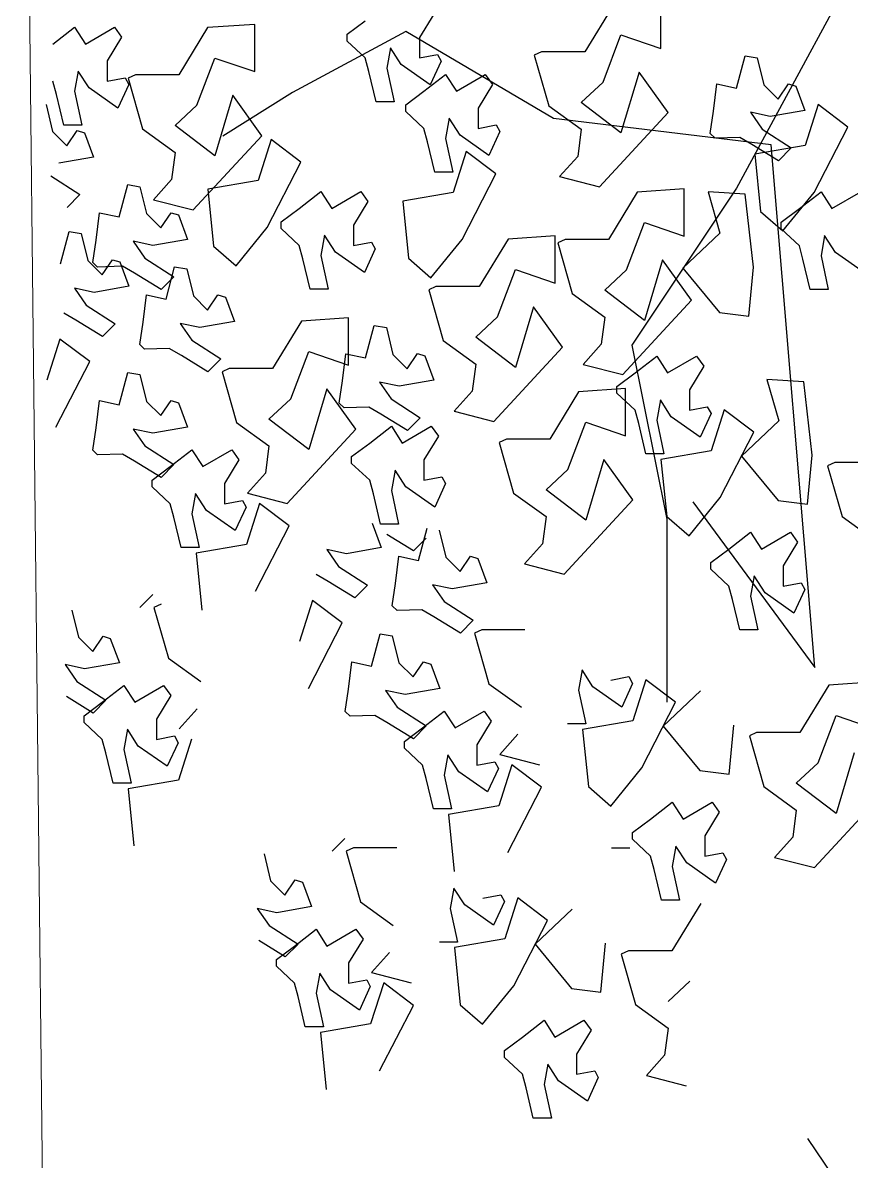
# Model space of a CAD drawing. Header units: metres. Extents: x -1655 to 449, y 40 to 361.
# Drawn here: x 143.9487 to 144.2823, y 50.9006 to 51.3588 of the extents above; entities that cross this region are included whole.
import ezdxf

# ---------------------------------------------------------------- set-up
doc = ezdxf.new("R2010")
doc.units = ezdxf.units.M
doc.header["$MEASUREMENT"] = 0
doc.layers.add('Layer5', color=31, linetype='Continuous', lineweight=9)
doc.layers.add('paisajismo', color=7, linetype='Continuous')

# ---------------------------------------------------------------- blocks, each defined once
blk = doc.blocks.new('derakht1')
at = {"layer": 'paisajismo', "color": 96}
blk.add_line((4591.43653, 2088.35709), (4591.3955, 2088.41752), dxfattribs=at)
blk = doc.blocks.new('A$C78ED2221')
at = {"layer": 'paisajismo', "color": 86}
for p, q in [((0.2983, 1.1663), (0.3867, 1.2481)), ((0.4791, 1.1921), (0.4629, 1.2395)), ((0.5192, 1.2395), (0.5152, 1.1835)), ((0.7162, 1.1993), (0.688, 1.2381)), ((0.7804, 1.2424), (0.7804, 1.1907)), ((1.0064, 1.2258), (1.0305, 1.1915)), ((1.0827, 1.1871), (1.1028, 1.2216)), ((0.4348, 1.2136), (0.3625, 1.1921)), ((1.3557, 1.2081), (1.1069, 1.0734)), ((0.7764, 1.1821), (0.7162, 1.1993)), ((1.1019, 1.166), (1.1798, 1.2062)), ((1.1798, 1.2062), (1.2066, 1.1708)), ((0.3625, 1.1921), (0.3987, 1.1448)), ((0.4228, 1.1707), (0.4791, 1.1921)), ((0.5152, 1.1835), (0.459, 1.1491)), ((0.7804, 1.1907), (0.7764, 1.1821)), ((1.0264, 1.1742), (0.9863, 1.1829)), ((0.9863, 1.1829), (0.9863, 1.1613)), ((1.0305, 1.1915), (1.0506, 1.1785)), ((1.1028, 1.1742), (1.0827, 1.1871)), ((0.3103, 1.119), (0.2983, 1.1663)), ((0.3987, 1.1448), (0.4228, 1.1707)), ((0.7336, 1.0216), (0.5365, 1.1667)), ((0.5365, 1.1667), (1.1587, 1.1148)), ((1.0506, 1.1785), (1.0264, 1.1742)), ((1.0563, 1.1289), (1.1019, 1.166)), ((1.0827, 1.1484), (1.1028, 1.1742)), ((1.2066, 1.1708), (1.1578, 1.1553)), ((0.6293, 1.1549), (0.6012, 1.142)), ((0.6373, 1.1506), (0.6293, 1.1549)), ((0.7309, 1.1581), (0.7893, 1.1637)), ((0.7353, 1.1231), (0.7309, 1.1581)), ((0.7893, 1.1637), (0.8764, 1.1539)), ((0.8764, 1.1539), (0.8791, 1.1096)), ((0.9863, 1.1613), (1.0225, 1.1527)), ((1.0225, 1.1527), (1.0385, 1.1484)), ((1.1578, 1.1553), (1.1475, 1.0954)), ((1.1995, 1.1549), (1.1922, 1.1136)), ((1.2286, 1.1442), (1.1995, 1.1549)), ((0.3344, 1.1405), (0.3103, 1.119)), ((0.3666, 1.1448), (0.3344, 1.1405)), ((0.3947, 1.1061), (0.3666, 1.1448)), ((0.6012, 1.142), (0.6253, 1.1076)), ((0.6333, 1.1292), (0.6373, 1.1506)), ((0.6855, 1.1463), (0.6574, 1.1292)), ((0.6975, 1.1377), (0.6855, 1.1463)), ((1.0385, 1.1484), (1.0586, 1.1269)), ((1.0666, 1.1269), (1.0827, 1.1484)), ((1.1549, 1.1387), (1.1397, 1.1235)), ((1.1772, 1.1042), (1.1549, 1.1387)), ((1.2312, 1.1354), (1.2286, 1.1442)), ((0.6574, 1.1292), (0.6333, 1.1292)), ((0.6774, 1.1033), (0.6975, 1.1377)), ((1.0794, 1.1023), (1.0563, 1.1289)), ((1.0586, 1.1269), (1.0666, 1.1269)), ((1.2131, 1.1231), (1.2312, 1.1354)), ((0.7881, 1.0796), (0.7353, 1.1231)), ((0.8299, 1.1238), (0.7881, 1.0796)), ((0.8791, 1.1096), (0.8299, 1.1238)), ((1.1397, 1.1235), (1.1592, 1.0919)), ((1.1587, 1.1148), (1.1898, 0.8557)), ((1.1922, 1.1136), (1.1973, 1.0902)), ((0.6212, 1.0903), (0.5811, 1.099)), ((0.5811, 1.099), (0.5811, 1.0775)), ((0.6253, 1.1076), (0.6454, 1.0947)), ((0.6975, 1.0903), (0.6774, 1.1033)), ((1.1475, 1.0954), (1.0794, 1.1023)), ((1.1973, 1.0902), (1.1772, 1.1042)), ((0.6454, 1.0947), (0.6212, 1.0903)), ((0.6774, 1.0646), (0.6975, 1.0903)), ((0.7386, 1.0542), (0.8165, 1.0944)), ((0.9545, 1.0883), (1.0129, 1.0938)), ((0.9589, 1.0533), (0.9545, 1.0883)), ((1.0129, 1.0938), (1.1, 1.084)), ((1.1592, 1.0919), (1.1675, 1.0774)), ((0.5811, 1.0775), (0.6172, 1.0689)), ((1.1069, 1.0734), (0.9202, 0.949)), ((1.1, 1.084), (1.1027, 1.0397)), ((1.1675, 1.0774), (1.1664, 1.048)), ((0.3079, 1.0617), (0.2797, 1.0487)), ((0.3159, 1.0573), (0.3079, 1.0617)), ((0.3118, 1.0359), (0.3159, 1.0573)), ((0.4138, 1.0299), (0.4094, 1.0648)), ((0.6172, 1.0689), (0.6333, 1.0646)), ((0.6333, 1.0646), (0.6534, 1.043)), ((0.6614, 1.043), (0.6774, 1.0646)), ((0.8433, 1.059), (0.7944, 1.0435)), ((0.2797, 1.0487), (0.3038, 1.0143)), ((0.3641, 1.0531), (0.336, 1.0359)), ((0.356, 1.01), (0.3761, 1.0445)), ((0.3761, 1.0445), (0.3641, 1.0531)), ((0.693, 1.0172), (0.7386, 1.0542)), ((1.0117, 1.0098), (0.9589, 1.0533)), ((1.0535, 1.0539), (1.0117, 1.0098)), ((1.1027, 1.0397), (1.0535, 1.0539)), ((1.1664, 1.048), (1.1721, 1.0423)), ((1.1721, 1.0423), (1.1987, 1.0462)), ((0.2556, 1.0309), (0.1993, 0.9965)), ((0.336, 1.0359), (0.3118, 1.0359)), ((0.5085, 1.0305), (0.4667, 0.9863)), ((0.6534, 1.043), (0.6614, 1.043)), ((0.7944, 1.0435), (0.7842, 0.9836)), ((0.8389, 1.0432), (0.8108, 1.0302)), ((0.8108, 1.0302), (0.8349, 0.9958)), ((0.8469, 1.0388), (0.8389, 1.0432)), ((0.8429, 1.0174), (0.8469, 1.0388)), ((0.8951, 1.0346), (0.867, 1.0174)), ((0.9071, 1.026), (0.8951, 1.0346)), ((0.139, 0.9921), (0.1632, 1.018)), ((0.4667, 0.9863), (0.4138, 1.0299)), ((0.7161, 0.9905), (0.693, 1.0172)), ((0.867, 1.0174), (0.8429, 1.0174)), ((0.8852, 0.9382), (0.9736, 1.02)), ((0.887, 0.9915), (0.9071, 1.026)), ((0.9736, 1.02), (1.0218, 0.9855)), ((0.0507, 0.9663), (0.0386, 1.0137)), ((0.2596, 1.0057), (0.2596, 0.9842)), ((0.2997, 0.9971), (0.2596, 1.0057)), ((0.3038, 1.0143), (0.3239, 1.0014)), ((0.3761, 0.9971), (0.356, 1.01)), ((1.0499, 1.0114), (1.1061, 1.0114)), ((1.066, 0.964), (1.0499, 1.0114)), ((1.1061, 1.0114), (1.1021, 0.9554)), ((0.1069, 0.9921), (0.0748, 0.9879)), ((0.1351, 0.9534), (0.1069, 0.9921)), ((0.3239, 1.0014), (0.2997, 0.9971)), ((0.356, 0.9713), (0.3761, 0.9971)), ((0.4171, 0.9609), (0.495, 1.0011)), ((0.495, 1.0011), (0.5218, 0.9657)), ((0.7128, 0.9905), (0.4951, 0.9905)), ((0.9202, 0.949), (0.7128, 0.9905)), ((0.7842, 0.9836), (0.7161, 0.9905)), ((0.8349, 0.9958), (0.855, 0.9829)), ((0.9071, 0.9786), (0.887, 0.9915)), ((1.1088, 0.9103), (1.1972, 0.992)), ((0.0748, 0.9879), (0.0507, 0.9663)), ((0.2596, 0.9842), (0.2958, 0.9756)), ((0.8308, 0.9786), (0.7907, 0.9872)), ((0.7907, 0.9872), (0.7907, 0.9657)), ((0.855, 0.9829), (0.8308, 0.9786)), ((0.887, 0.9528), (0.9071, 0.9786)), ((1.0218, 0.9855), (0.9495, 0.964)), ((1.2734, 0.9834), (1.3297, 0.9834)), ((1.2896, 0.936), (1.2734, 0.9834)), ((0.2958, 0.9756), (0.3118, 0.9713)), ((0.3118, 0.9713), (0.3319, 0.9497)), ((0.3399, 0.9497), (0.356, 0.9713)), ((0.5218, 0.9657), (0.473, 0.9502)), ((0.7907, 0.9657), (0.8268, 0.9571)), ((0.9495, 0.964), (0.9856, 0.9167)), ((1.0098, 0.9425), (1.066, 0.964)), ((0.3319, 0.9497), (0.3399, 0.9497)), ((0.3715, 0.9239), (0.4171, 0.9609)), ((0.473, 0.9502), (0.4627, 0.8903)), ((0.5174, 0.9499), (0.4893, 0.9369)), ((0.5255, 0.9455), (0.5174, 0.9499)), ((0.6477, 0.8683), (0.7361, 0.9501)), ((0.7361, 0.9501), (0.7842, 0.9157)), ((0.8268, 0.9571), (0.8429, 0.9528)), ((0.8429, 0.9528), (0.863, 0.9312)), ((0.871, 0.9312), (0.887, 0.9528)), ((1.1021, 0.9554), (1.0459, 0.921)), ((0.3215, 0.9464), (0.3215, 0.9248)), ((0.4893, 0.9369), (0.5134, 0.9026)), ((0.5214, 0.9241), (0.5255, 0.9455)), ((0.9856, 0.9167), (1.0098, 0.9425)), ((1.173, 0.936), (1.2092, 0.8887)), ((1.2333, 0.9146), (1.2896, 0.936)), ((0.3946, 0.8972), (0.3715, 0.9239)), ((1.3257, 0.9274), (1.2695, 0.8931)), ((0.0482, 0.909), (0.0201, 0.8961)), ((0.0562, 0.9047), (0.0482, 0.909)), ((0.1542, 0.8772), (0.1498, 0.9122)), ((0.9535, 0.9167), (0.9214, 0.9124)), ((0.9816, 0.8779), (0.9535, 0.9167)), ((1.0459, 0.921), (1.0459, 0.8694)), ((1.1209, 0.8629), (1.1088, 0.9103)), ((1.2092, 0.8887), (1.2333, 0.9146)), ((0.0201, 0.8961), (0.0442, 0.8617)), ((0.0522, 0.8832), (0.0562, 0.9047)), ((0.1045, 0.9004), (0.0763, 0.8832)), ((0.1164, 0.8918), (0.1045, 0.9004)), ((0.4627, 0.8903), (0.3946, 0.8972)), ((0.5134, 0.9026), (0.5335, 0.8896)), ((0.0763, 0.8832), (0.0522, 0.8832)), ((0.0963, 0.8574), (0.1164, 0.8918)), ((0.4692, 0.894), (0.4692, 0.8724)), ((0.5093, 0.8853), (0.4692, 0.894)), ((0.5335, 0.8896), (0.5093, 0.8853)), ((1.1449, 0.8845), (1.1209, 0.8629)), ((1.1771, 0.8887), (1.1449, 0.8845)), ((1.2052, 0.85), (1.1771, 0.8887)), ((1.2695, 0.8931), (1.2695, 0.8414)), ((0.207, 0.8337), (0.1542, 0.8772)), ((0.2488, 0.8779), (0.207, 0.8337)), ((1.0419, 0.8608), (0.9816, 0.8779)), ((1.0459, 0.8694), (1.0419, 0.8608)), ((0.0442, 0.8617), (0.0643, 0.8488)), ((0.1164, 0.8444), (0.0963, 0.8574)), ((0.9177, 0.8663), (0.9659, 0.8318)), ((0.994, 0.8577), (1.0502, 0.8577)), ((1.0101, 0.8103), (0.994, 0.8577)), ((1.0502, 0.8577), (1.0463, 0.8017)), ((1.1898, 0.8557), (1.2935, 0.6796)), ((0.0401, 0.8444), (0, 0.8531)), ((0, 0.8531), (0, 0.8316)), ((0.0643, 0.8488), (0.0401, 0.8444)), ((0.0963, 0.8186), (0.1164, 0.8444)), ((0.1575, 0.8083), (0.2354, 0.8485)), ((0.2354, 0.8485), (0.2622, 0.8131)), ((0.316, 0.8012), (0.3939, 0.8414)), ((0.3939, 0.8414), (0.4207, 0.806)), ((1.2654, 0.8328), (1.2052, 0.85)), ((1.2695, 0.8414), (1.2654, 0.8328)), ((0, 0.8316), (0.0361, 0.823)), ((0.4328, 0.7916), (0.4207, 0.8389)), ((0.9659, 0.8318), (0.8936, 0.8103)), ((0.0361, 0.823), (0.0522, 0.8186)), ((0.0522, 0.8186), (0.0723, 0.7971)), ((0.0803, 0.7971), (0.0963, 0.8186)), ((0.5171, 0.7787), (0.489, 0.8174)), ((0.5814, 0.8217), (0.5814, 0.7701)), ((0.1119, 0.7712), (0.1575, 0.8083)), ((0.2622, 0.8131), (0.2134, 0.7976)), ((0.4207, 0.806), (0.3719, 0.7905)), ((0.4569, 0.8131), (0.4328, 0.7916)), ((0.9539, 0.7888), (1.0101, 0.8103)), ((1.0463, 0.8017), (0.99, 0.7673)), ((0.0723, 0.7971), (0.0803, 0.7971)), ((0.2134, 0.7976), (0.2031, 0.7377)), ((0.2578, 0.7972), (0.2297, 0.7843)), ((0.2658, 0.7929), (0.2578, 0.7972)), ((0.2618, 0.7714), (0.2658, 0.7929)), ((0.3719, 0.7905), (0.3616, 0.7306)), ((0.4163, 0.7902), (0.3882, 0.7772)), ((0.4243, 0.7858), (0.4163, 0.7902)), ((0.9297, 0.763), (0.9539, 0.7888)), ((1.046, 0.7468), (1.1239, 0.787)), ((1.1239, 0.787), (1.1507, 0.7516)), ((1.1743, 0.7916), (1.1461, 0.7787)), ((1.1823, 0.7873), (1.1743, 0.7916)), ((1.1782, 0.7658), (1.1823, 0.7873)), ((0.2297, 0.7843), (0.2538, 0.7499)), ((0.3882, 0.7772), (0.4123, 0.7429)), ((0.4203, 0.7644), (0.4243, 0.7858)), ((0.4726, 0.7816), (0.4444, 0.7644)), ((0.4645, 0.7385), (0.4846, 0.773)), ((0.4846, 0.773), (0.4726, 0.7816)), ((0.5774, 0.7615), (0.5171, 0.7787)), ((0.6372, 0.7762), (0.6299, 0.7348)), ((0.8414, 0.7372), (0.8293, 0.7845)), ((1.1461, 0.7787), (1.1702, 0.7443)), ((1.2305, 0.783), (1.2024, 0.7658)), ((1.2224, 0.74), (1.2425, 0.7744)), ((1.2425, 0.7744), (1.2305, 0.783)), ((0.135, 0.7446), (0.1119, 0.7712)), ((0.4444, 0.7644), (0.4203, 0.7644)), ((0.5814, 0.7701), (0.5774, 0.7615)), ((0.5926, 0.76), (0.5774, 0.7448)), ((0.6148, 0.7255), (0.5926, 0.76)), ((0.6689, 0.7567), (0.6663, 0.7654)), ((0.9258, 0.7242), (0.8976, 0.763)), ((0.99, 0.7673), (0.99, 0.7156)), ((1.2024, 0.7658), (1.1782, 0.7658)), ((0.2538, 0.7499), (0.2739, 0.737)), ((0.6508, 0.7444), (0.6689, 0.7567)), ((0.8655, 0.7587), (0.8414, 0.7372)), ((1.0004, 0.7097), (1.046, 0.7468)), ((1.1507, 0.7516), (1.1019, 0.7361)), ((0.2031, 0.7377), (0.135, 0.7446)), ((0.2497, 0.7326), (0.2096, 0.7413)), ((0.2096, 0.7413), (0.2096, 0.7198)), ((0.2739, 0.737), (0.2497, 0.7326)), ((0.3616, 0.7306), (0.2935, 0.7375)), ((0.4082, 0.7256), (0.3681, 0.7343)), ((0.3681, 0.7343), (0.3681, 0.7127)), ((0.4123, 0.7429), (0.4324, 0.7299)), ((0.4846, 0.7256), (0.4645, 0.7385)), ((0.5774, 0.7448), (0.5969, 0.7131)), ((0.6299, 0.7348), (0.635, 0.7115)), ((0.6679, 0.7273), (0.6508, 0.7444)), ((1.1019, 0.7361), (1.0916, 0.6762)), ((1.1662, 0.727), (1.1261, 0.7357)), ((1.1261, 0.7357), (1.1261, 0.7142)), ((1.1702, 0.7443), (1.1903, 0.7314)), ((1.2425, 0.727), (1.2224, 0.74)), ((0.4324, 0.7299), (0.4082, 0.7256)), ((0.4645, 0.6998), (0.4846, 0.7256)), ((0.5115, 0.7203), (0.5042, 0.6789)), ((0.5405, 0.7095), (0.5115, 0.7203)), ((0.635, 0.7115), (0.6148, 0.7255)), ((0.6999, 0.7196), (0.6679, 0.7273)), ((0.7554, 0.7272), (0.7272, 0.7142)), ((0.7634, 0.7228), (0.7554, 0.7272)), ((0.7593, 0.7014), (0.7634, 0.7228)), ((0.8116, 0.7186), (0.7835, 0.7014)), ((0.8236, 0.71), (0.8116, 0.7186)), ((0.986, 0.7071), (0.9258, 0.7242)), ((1.1903, 0.7314), (1.1662, 0.727)), ((1.2224, 0.7012), (1.2425, 0.727)), ((1.2581, 0.7218), (1.23, 0.7088)), ((1.2661, 0.7174), (1.2581, 0.7218)), ((0.3681, 0.7127), (0.4043, 0.7041)), ((0.5431, 0.7008), (0.5405, 0.7095)), ((0.5969, 0.7131), (0.6051, 0.6987)), ((0.6638, 0.6949), (0.7023, 0.705)), ((0.7272, 0.7142), (0.7513, 0.6798)), ((0.8035, 0.6755), (0.8236, 0.71)), ((0.8784, 0.7131), (0.8712, 0.6718)), ((0.9075, 0.7024), (0.8784, 0.7131)), ((0.99, 0.7156), (0.986, 0.7071)), ((1.0235, 0.6831), (1.0004, 0.7097)), ((1.1261, 0.7142), (1.1622, 0.7056)), ((1.1622, 0.7056), (1.1782, 0.7012)), ((1.23, 0.7088), (1.2541, 0.6744)), ((1.2621, 0.696), (1.2661, 0.7174)), ((1.3143, 0.7132), (1.2862, 0.696)), ((0.4043, 0.7041), (0.4203, 0.6998)), ((0.4203, 0.6998), (0.4404, 0.6783)), ((0.4484, 0.6783), (0.4645, 0.6998)), ((0.4669, 0.7041), (0.4516, 0.6889)), ((0.4891, 0.6696), (0.4669, 0.7041)), ((0.5251, 0.6885), (0.5431, 0.7008)), ((0.6051, 0.6987), (0.6041, 0.6693)), ((0.6688, 0.6715), (0.6638, 0.6949)), ((0.6904, 0.7041), (0.6752, 0.6889)), ((0.7835, 0.7014), (0.7593, 0.7014)), ((0.8338, 0.697), (0.8186, 0.6817)), ((0.8561, 0.6625), (0.8338, 0.697)), ((0.8921, 0.6814), (0.9101, 0.6937)), ((0.9101, 0.6937), (0.9075, 0.7024)), ((1.1782, 0.7012), (1.1983, 0.6797)), ((1.2064, 0.6797), (1.2224, 0.7012)), ((1.2862, 0.696), (1.2621, 0.696)), ((0.0564, 0.6486), (0.1342, 0.6888)), ((0.1342, 0.6888), (0.1611, 0.6534)), ((0.1732, 0.639), (0.1611, 0.6863)), ((0.4404, 0.6783), (0.4484, 0.6783)), ((0.4516, 0.6889), (0.4711, 0.6572)), ((0.5042, 0.6789), (0.5092, 0.6556)), ((0.5421, 0.6714), (0.5251, 0.6885)), ((0.6752, 0.6889), (0.6947, 0.6572)), ((0.7513, 0.6798), (0.7714, 0.6669)), ((0.8186, 0.6817), (0.8381, 0.6501)), ((0.9091, 0.6643), (0.8921, 0.6814)), ((1.0916, 0.6762), (1.0235, 0.6831)), ((1.1983, 0.6797), (1.2064, 0.6797)), ((1.2935, 0.6796), (1.2209, 0.5448)), ((0.2575, 0.626), (0.2294, 0.6648)), ((0.3218, 0.6691), (0.3218, 0.6174)), ((0.5092, 0.6556), (0.4891, 0.6696)), ((0.5742, 0.6637), (0.5421, 0.6714)), ((0.6041, 0.6693), (0.6098, 0.6636)), ((0.6098, 0.6636), (0.6364, 0.6675)), ((0.6364, 0.6675), (0.6688, 0.6715)), ((0.7071, 0.6712), (0.7071, 0.6497)), ((0.7473, 0.6626), (0.7071, 0.6712)), ((0.7714, 0.6669), (0.7473, 0.6626)), ((0.8236, 0.6626), (0.8035, 0.6755)), ((0.8712, 0.6718), (0.8762, 0.6485)), ((0.9412, 0.6566), (0.9091, 0.6643)), ((1.25, 0.6572), (1.2099, 0.6659)), ((1.2099, 0.6659), (1.2099, 0.6443)), ((1.2541, 0.6744), (1.2741, 0.6615)), ((0.1611, 0.6534), (0.1122, 0.6379)), ((0.1972, 0.6605), (0.1732, 0.639)), ((0.4711, 0.6572), (0.4794, 0.6428)), ((0.5766, 0.6491), (0.5742, 0.6637)), ((0.8035, 0.6368), (0.8236, 0.6626)), ((0.8762, 0.6485), (0.8561, 0.6625)), ((0.9436, 0.642), (0.9412, 0.6566)), ((1.2741, 0.6615), (1.25, 0.6572)), ((0.1122, 0.6379), (0.102, 0.578)), ((0.1567, 0.6375), (0.1286, 0.6246)), ((0.1647, 0.6332), (0.1567, 0.6375)), ((0.4794, 0.6428), (0.4784, 0.6134)), ((0.538, 0.639), (0.5766, 0.6491)), ((0.5431, 0.6156), (0.538, 0.639)), ((0.6791, 0.6504), (0.6718, 0.6091)), ((0.7082, 0.6397), (0.6791, 0.6504)), ((0.7071, 0.6497), (0.7433, 0.6411)), ((0.7433, 0.6411), (0.7593, 0.6368)), ((0.8381, 0.6501), (0.8464, 0.6357)), ((0.905, 0.6318), (0.9436, 0.642)), ((1.0348, 0.6433), (1.0067, 0.6304)), ((1.0429, 0.639), (1.0348, 0.6433)), ((1.0388, 0.6175), (1.0429, 0.639)), ((0.1286, 0.6246), (0.1526, 0.5902)), ((0.1607, 0.6117), (0.1647, 0.6332)), ((0.2129, 0.6289), (0.1848, 0.6117)), ((0.2249, 0.6203), (0.2129, 0.6289)), ((0.3177, 0.6088), (0.2575, 0.626)), ((0.6345, 0.6342), (0.6193, 0.619)), ((0.6568, 0.5997), (0.6345, 0.6342)), ((0.7593, 0.6368), (0.7794, 0.6152)), ((0.7874, 0.6152), (0.8035, 0.6368)), ((0.8464, 0.6357), (0.8454, 0.6063)), ((0.91, 0.6085), (0.905, 0.6318)), ((1.0067, 0.6304), (1.0308, 0.596)), ((1.0911, 0.6347), (1.0629, 0.6175)), ((1.083, 0.5917), (1.1031, 0.6261)), ((1.1031, 0.6261), (1.0911, 0.6347)), ((0.1848, 0.6117), (0.1607, 0.6117)), ((0.2048, 0.5859), (0.2249, 0.6203)), ((0.3218, 0.6174), (0.3177, 0.6088)), ((0.4784, 0.6134), (0.484, 0.6077)), ((0.484, 0.6077), (0.5106, 0.6116)), ((0.5106, 0.6116), (0.5431, 0.6156)), ((0.6193, 0.619), (0.6388, 0.5874)), ((0.7318, 0.5384), (0.8202, 0.6202)), ((0.7794, 0.6152), (0.7874, 0.6152)), ((0.8202, 0.6202), (0.8683, 0.5857)), ((0.9126, 0.5642), (0.8965, 0.6116)), ((0.8965, 0.6116), (0.9527, 0.6116)), ((0.9527, 0.6116), (0.9487, 0.5556)), ((1.0629, 0.6175), (1.0388, 0.6175)), ((0.333, 0.6073), (0.3178, 0.5921)), ((0.5116, 0.5637), (0.5895, 0.6039)), ((0.5895, 0.6039), (0.6163, 0.5685)), ((0.6769, 0.5857), (0.6568, 0.5997)), ((0.6718, 0.6091), (0.6769, 0.5857)), ((0.8454, 0.6063), (0.851, 0.6006)), ((0.851, 0.6006), (0.8776, 0.6045)), ((0.8776, 0.6045), (0.91, 0.6085)), ((0.102, 0.578), (0.0339, 0.5849)), ((0.1526, 0.5902), (0.1727, 0.5773)), ((0.2249, 0.5729), (0.2048, 0.5859)), ((0.6388, 0.5874), (0.6471, 0.5729)), ((0.9866, 0.5874), (0.9866, 0.5659)), ((1.0267, 0.5787), (0.9866, 0.5874)), ((1.0509, 0.5831), (1.0267, 0.5787)), ((1.0308, 0.596), (1.0509, 0.5831)), ((1.1031, 0.5787), (1.083, 0.5917)), ((0.1085, 0.5816), (0.1085, 0.5601)), ((0.1486, 0.5729), (0.1085, 0.5816)), ((0.1727, 0.5773), (0.1486, 0.5729)), ((0.2048, 0.5471), (0.2249, 0.5729)), ((1.083, 0.5529), (1.1031, 0.5787)), ((0.1085, 0.5601), (0.1446, 0.5515)), ((0.2518, 0.5676), (0.2445, 0.5263)), ((0.2809, 0.5569), (0.2518, 0.5676)), ((0.2835, 0.5481), (0.2809, 0.5569)), ((0.6163, 0.5685), (0.5675, 0.553)), ((0.7961, 0.5642), (0.8322, 0.5168)), ((0.9866, 0.5659), (1.0228, 0.5573)), ((1.0228, 0.5573), (1.0388, 0.5529)), ((0.1446, 0.5515), (0.1607, 0.5471)), ((0.1607, 0.5471), (0.1808, 0.5256)), ((0.1888, 0.5256), (0.2048, 0.5471)), ((0.2072, 0.5514), (0.192, 0.5362)), ((0.2294, 0.5169), (0.2072, 0.5514)), ((0.2654, 0.5358), (0.2835, 0.5481)), ((0.8322, 0.5168), (0.8564, 0.5427)), ((0.9487, 0.5556), (0.8925, 0.5212)), ((1.0388, 0.5529), (1.0589, 0.5314)), ((1.0602, 0.5146), (1.1381, 0.5548)), ((1.0669, 0.5314), (1.083, 0.5529)), ((1.2209, 0.5448), (1.1691, 0.4619)), ((0.192, 0.5362), (0.2115, 0.5046)), ((0.2825, 0.5188), (0.2654, 0.5358)), ((0.6271, 0.5007), (0.705, 0.5409)), ((0.705, 0.5409), (0.7318, 0.5055)), ((0.7439, 0.4911), (0.7318, 0.5384)), ((1.0589, 0.5314), (1.0669, 0.5314)), ((0.1808, 0.5256), (0.1888, 0.5256)), ((0.2496, 0.5029), (0.2294, 0.5169)), ((0.2445, 0.5263), (0.2496, 0.5029)), ((0.3145, 0.511), (0.2825, 0.5188)), ((0.8001, 0.5168), (0.7679, 0.5126)), ((0.8282, 0.4781), (0.8001, 0.5168)), ((0.8925, 0.5212), (0.8925, 0.4695)), ((1.165, 0.5194), (1.1161, 0.504)), ((0.7318, 0.5055), (0.683, 0.49)), ((0.7679, 0.5126), (0.7439, 0.4911)), ((1.0147, 0.4776), (1.0602, 0.5146)), ((1.0811, 0.4266), (1.1695, 0.5084)), ((1.1161, 0.504), (1.1059, 0.444)), ((0.683, 0.49), (0.6727, 0.4301)), ((0.7274, 0.4896), (0.6993, 0.4767)), ((0.7354, 0.4853), (0.7274, 0.4896)), ((0.6993, 0.4767), (0.7234, 0.4423)), ((0.7314, 0.4638), (0.7354, 0.4853)), ((0.7837, 0.481), (0.7555, 0.4638)), ((0.7956, 0.4724), (0.7837, 0.481)), ((0.8884, 0.4609), (0.8282, 0.4781)), ((0.9483, 0.4756), (0.941, 0.4343)), ((0.9773, 0.4649), (0.9483, 0.4756)), ((0.7555, 0.4638), (0.7314, 0.4638)), ((0.7755, 0.438), (0.7956, 0.4724)), ((0.8925, 0.4695), (0.8884, 0.4609)), ((0.9037, 0.4594), (0.8885, 0.4442)), ((0.9259, 0.4249), (0.9037, 0.4594)), ((1.1059, 0.444), (1.0378, 0.4509)), ((1.1454, 0.4524), (1.1815, 0.4051)), ((1.2057, 0.4309), (1.2619, 0.4524)), ((0.5477, 0.3971), (0.5196, 0.4358)), ((0.6727, 0.4301), (0.6046, 0.437)), ((0.6792, 0.4337), (0.6792, 0.4122)), ((0.7193, 0.425), (0.6792, 0.4337)), ((0.7234, 0.4423), (0.7435, 0.4294)), ((0.7956, 0.425), (0.7755, 0.438)), ((0.8885, 0.4442), (0.908, 0.4126)), ((0.941, 0.4343), (0.9461, 0.4109)), ((1.2981, 0.4438), (1.2418, 0.4094)), ((0.4512, 0.4244), (0.4024, 0.4089)), ((0.4874, 0.4315), (0.4633, 0.41)), ((0.7435, 0.4294), (0.7193, 0.425)), ((0.7755, 0.3992), (0.7956, 0.425)), ((0.9461, 0.4109), (0.9259, 0.4249)), ((1.0932, 0.3793), (1.0811, 0.4266)), ((1.1815, 0.4051), (1.2057, 0.4309)), ((0.4024, 0.4089), (0.3921, 0.349)), ((0.4469, 0.4086), (0.4188, 0.3956)), ((0.4549, 0.4042), (0.4469, 0.4086)), ((0.6792, 0.4122), (0.7153, 0.4036)), ((0.8226, 0.4197), (0.8153, 0.3784)), ((0.8516, 0.409), (0.8226, 0.4197)), ((0.8542, 0.4002), (0.8516, 0.409)), ((0.908, 0.4126), (0.9162, 0.3981)), ((1.0461, 0.4197), (1.0388, 0.3784)), ((1.2418, 0.4094), (1.2418, 0.3577)), ((0.4188, 0.3956), (0.4428, 0.3612)), ((0.4508, 0.3828), (0.4549, 0.4042)), ((0.5031, 0.4), (0.475, 0.3828)), ((0.5151, 0.3914), (0.5031, 0.4)), ((0.6079, 0.3799), (0.5477, 0.3971)), ((0.7153, 0.4036), (0.7314, 0.3992)), ((0.7314, 0.3992), (0.7515, 0.3777)), ((0.7595, 0.3777), (0.7755, 0.3992)), ((0.778, 0.4035), (0.7627, 0.3883)), ((0.8002, 0.369), (0.778, 0.4035)), ((0.8362, 0.3879), (0.8542, 0.4002)), ((0.9162, 0.3981), (0.9152, 0.3687)), ((0.9748, 0.3943), (1.0134, 0.4045)), ((0.9799, 0.3709), (0.9748, 0.3943)), ((1.0015, 0.4035), (0.9863, 0.3883)), ((1.0237, 0.369), (1.0015, 0.4035)), ((1.0597, 0.3879), (1.0778, 0.4002)), ((1.1173, 0.4008), (1.0932, 0.3793)), ((1.1495, 0.4051), (1.1173, 0.4008)), ((1.1776, 0.3663), (1.1495, 0.4051)), ((0.475, 0.3828), (0.4508, 0.3828)), ((0.495, 0.3569), (0.5151, 0.3914)), ((0.612, 0.3885), (0.6079, 0.3799)), ((0.7627, 0.3883), (0.7822, 0.3567)), ((0.8532, 0.3709), (0.8362, 0.3879)), ((0.9863, 0.3883), (1.0058, 0.3567)), ((1.0768, 0.3709), (1.0597, 0.3879)), ((0.6232, 0.3784), (0.6079, 0.3631)), ((0.7515, 0.3777), (0.7595, 0.3777)), ((0.8203, 0.355), (0.8002, 0.369)), ((0.8153, 0.3784), (0.8203, 0.355)), ((0.8853, 0.3631), (0.8532, 0.3709)), ((0.9152, 0.3687), (0.9209, 0.363)), ((0.9209, 0.363), (0.9475, 0.3669)), ((0.9475, 0.3669), (0.9799, 0.3709)), ((1.0439, 0.355), (1.0237, 0.369)), ((1.0388, 0.3784), (1.0439, 0.355)), ((1.1088, 0.3631), (1.0768, 0.3709)), ((1.2378, 0.3491), (1.1776, 0.3663)), ((0.3921, 0.349), (0.324, 0.3559)), ((0.4388, 0.344), (0.3987, 0.3526)), ((0.3987, 0.3526), (0.3987, 0.3311)), ((0.4428, 0.3612), (0.4629, 0.3483)), ((0.5151, 0.344), (0.495, 0.3569)), ((0.7822, 0.3567), (0.7905, 0.3423)), ((0.8877, 0.3486), (0.8853, 0.3631)), ((1.0058, 0.3567), (1.0141, 0.3423)), ((1.1112, 0.3486), (1.1088, 0.3631)), ((1.2418, 0.3577), (1.2378, 0.3491)), ((0.4629, 0.3483), (0.4388, 0.344)), ((0.495, 0.3182), (0.5151, 0.344)), ((0.7905, 0.3423), (0.7895, 0.3128)), ((0.8491, 0.3384), (0.8877, 0.3486)), ((0.9902, 0.3498), (0.9829, 0.3085)), ((1.0193, 0.3391), (0.9902, 0.3498)), ((1.0141, 0.3423), (1.013, 0.3128)), ((1.0219, 0.3304), (1.0193, 0.3391)), ((1.0727, 0.3384), (1.1112, 0.3486)), ((1.2305, 0.3499), (1.2023, 0.3369)), ((1.2385, 0.3455), (1.2305, 0.3499)), ((1.2344, 0.3241), (1.2385, 0.3455)), ((1.2867, 0.3413), (1.2586, 0.3241)), ((1.2987, 0.3327), (1.2867, 0.3413)), ((0.3987, 0.3311), (0.4348, 0.3225)), ((0.542, 0.3387), (0.5347, 0.2973)), ((0.571, 0.3279), (0.542, 0.3387)), ((0.5736, 0.3192), (0.571, 0.3279)), ((0.8541, 0.3151), (0.8491, 0.3384)), ((0.9456, 0.3337), (0.9304, 0.3184)), ((0.9679, 0.2992), (0.9456, 0.3337)), ((1.0038, 0.3181), (1.0219, 0.3304)), ((1.0777, 0.3151), (1.0727, 0.3384)), ((1.2023, 0.3369), (1.2264, 0.3026)), ((1.2786, 0.2982), (1.2987, 0.3327)), ((0.4348, 0.3225), (0.4508, 0.3182)), ((0.4508, 0.3182), (0.4709, 0.2966)), ((0.479, 0.2966), (0.495, 0.3182)), ((0.4974, 0.3225), (0.4822, 0.3073)), ((0.5196, 0.288), (0.4974, 0.3225)), ((0.5556, 0.3069), (0.5736, 0.3192)), ((0.7895, 0.3128), (0.7951, 0.3071)), ((0.8217, 0.311), (0.8541, 0.3151)), ((0.9304, 0.3184), (0.9499, 0.2868)), ((1.0209, 0.301), (1.0038, 0.3181)), ((1.013, 0.3128), (1.0187, 0.3071)), ((1.0453, 0.311), (1.0777, 0.3151)), ((1.2586, 0.3241), (1.2344, 0.3241)), ((0.4822, 0.3073), (0.5017, 0.2756)), ((0.5727, 0.2898), (0.5556, 0.3069)), ((0.7951, 0.3071), (0.8217, 0.311)), ((0.8227, 0.2631), (0.9006, 0.3033)), ((0.9006, 0.3033), (0.9274, 0.2679)), ((0.988, 0.2852), (0.9679, 0.2992)), ((0.9829, 0.3085), (0.988, 0.2852)), ((1.0187, 0.3071), (1.0453, 0.311)), ((1.053, 0.2933), (1.0209, 0.301)), ((1.1439, 0.3079), (1.1366, 0.2666)), ((1.173, 0.2972), (1.1439, 0.3079)), ((1.2264, 0.3026), (1.2465, 0.2896)), ((1.2987, 0.2853), (1.2786, 0.2982)), ((0.4709, 0.2966), (0.479, 0.2966)), ((0.5398, 0.274), (0.5196, 0.288)), ((0.5347, 0.2973), (0.5398, 0.274)), ((0.6047, 0.2821), (0.5727, 0.2898)), ((0.9499, 0.2868), (0.9582, 0.2724)), ((1.0554, 0.2787), (1.053, 0.2933)), ((1.0993, 0.2917), (1.0841, 0.2765)), ((1.1216, 0.2572), (1.0993, 0.2917)), ((1.1575, 0.2761), (1.1756, 0.2884)), ((1.1756, 0.2884), (1.173, 0.2972)), ((1.1822, 0.294), (1.1822, 0.2724)), ((1.2223, 0.2853), (1.1822, 0.294)), ((1.2465, 0.2896), (1.2223, 0.2853)), ((1.2786, 0.2595), (1.2987, 0.2853)), ((1.0168, 0.2685), (1.0554, 0.2787)), ((1.1746, 0.2591), (1.1575, 0.2761)), ((1.1822, 0.2724), (1.2184, 0.2638)), ((0.9274, 0.2679), (0.8786, 0.2524)), ((1.2067, 0.2513), (1.1746, 0.2591)), ((1.2184, 0.2638), (1.2344, 0.2595))]:
    blk.add_line(p, q, dxfattribs=at)
at = {"layer": 'paisajismo', "color": 64}
for p, q in [((0.459, 1.1491), (0.459, 1.0975)), ((1.2302, 1.106), (1.2131, 1.1231)), ((0.4549, 1.0889), (0.3947, 1.1061)), ((1.2623, 1.0983), (1.2302, 1.106)), ((1.2647, 1.0838), (1.2623, 1.0983)), ((0.459, 1.0975), (0.4549, 1.0889)), ((0.8165, 1.0944), (0.8433, 1.059)), ((1.2261, 1.0736), (1.2647, 1.0838)), ((1.2311, 1.0502), (1.2261, 1.0736)), ((0.4094, 1.0648), (0.4679, 1.0704)), ((1.1987, 1.0462), (1.2311, 1.0502)), ((0.1993, 0.9965), (0.1993, 0.9448)), ((1.1972, 0.992), (1.2453, 0.9576)), ((0.1953, 0.9362), (0.1351, 0.9534)), ((1.2453, 0.9576), (1.173, 0.936)), ((0.1993, 0.9448), (0.1953, 0.9362)), ((0.8123, 0.9415), (0.8686, 0.9415)), ((0.8285, 0.8941), (0.8123, 0.9415)), ((0.8686, 0.9415), (0.8646, 0.8855)), ((0.8973, 0.8909), (0.8852, 0.9382)), ((0.863, 0.9312), (0.871, 0.9312)), ((0.1498, 0.9122), (0.2083, 0.9177)), ((0.7842, 0.9157), (0.7119, 0.8941)), ((0.9214, 0.9124), (0.8973, 0.8909)), ((0.7119, 0.8941), (0.7481, 0.8468)), ((0.7722, 0.8727), (0.8285, 0.8941)), ((0.8646, 0.8855), (0.8084, 0.8511)), ((0.6597, 0.821), (0.6477, 0.8683)), ((0.7481, 0.8468), (0.7722, 0.8727)), ((0.8293, 0.7845), (0.9177, 0.8663)), ((0.6838, 0.8426), (0.6597, 0.821)), ((0.716, 0.8468), (0.6838, 0.8426)), ((0.7441, 0.8081), (0.716, 0.8468)), ((0.8084, 0.8511), (0.8084, 0.7995)), ((0.8043, 0.7909), (0.7441, 0.8081)), ((0.8936, 0.8103), (0.9297, 0.763)), ((0.8084, 0.7995), (0.8043, 0.7909)), ((0.6663, 0.7654), (0.6372, 0.7762)), ((0.8976, 0.763), (0.8655, 0.7587)), ((1.2099, 0.6443), (1.246, 0.6357)), ((1.246, 0.6357), (1.2621, 0.6314)), ((1.2621, 0.6314), (1.2822, 0.6098)), ((1.2902, 0.6098), (1.3062, 0.6314)), ((1.2822, 0.6098), (1.2902, 0.6098)), ((0.8683, 0.5857), (0.7961, 0.5642)), ((0.8564, 0.5427), (0.9126, 0.5642)), ((1.1381, 0.5548), (1.165, 0.5194)), ((1.1695, 0.5084), (1.2177, 0.4739)), ((1.2619, 0.4524), (1.2458, 0.4998)), ((1.2458, 0.4998), (1.302, 0.4998)), ((1.302, 0.4998), (1.2981, 0.4438)), ((1.0378, 0.4509), (1.0147, 0.4776)), ((0.9799, 0.4561), (0.9773, 0.4649)), ((1.2177, 0.4739), (1.1454, 0.4524)), ((0.9619, 0.4438), (0.9799, 0.4561)), ((0.979, 0.4268), (0.9619, 0.4438)), ((1.011, 0.419), (0.979, 0.4268)), ((1.0134, 0.4045), (1.011, 0.419)), ((1.0752, 0.409), (1.0461, 0.4197)), ((1.0778, 0.4002), (1.0752, 0.409))]:
    blk.add_line(p, q, dxfattribs=at)

msp = doc.modelspace()

# ---------------------------------------------------------------- linework, layer by layer
at = {"layer": 'Layer5'}
msp.add_line((143.94122, 52.28397), (143.98349, 48.4841), dxfattribs=at)

# ---------------------------------------------------------------- block references
at = {"color": 1, "xscale": -0.3381494434166233, "yscale": 0.3381494434166233, "zscale": 0.3381494434166233, "rotation": 270}
msp.add_blockref('A$C78ED2221', (143.8731, 50.91792), dxfattribs=at)
at = {"xscale": 2.312637823219937, "yscale": 2.312637823219937, "zscale": 2.312637823219937}
msp.add_blockref('derakht1', (-10473.97008, -4778.8437), dxfattribs=at)

doc.saveas('drawing.dxf')
